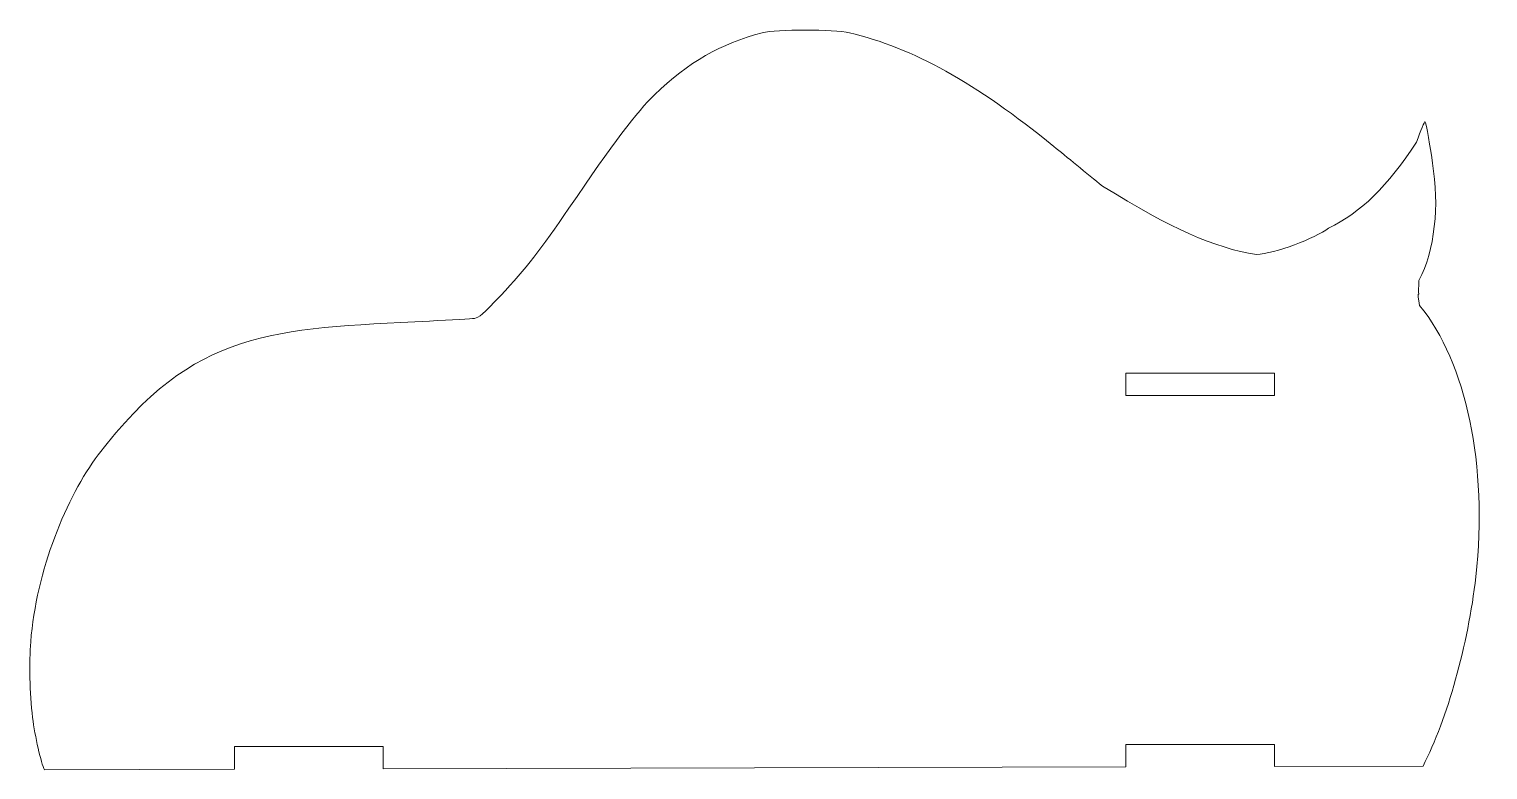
# Model space of a CAD drawing. Header units: millimetres. Extents: x 54 to 250, y 212 to 312.
import ezdxf

# ---------------------------------------------------------------- set-up
doc = ezdxf.new("R2010")
doc.units = ezdxf.units.MM

msp = doc.modelspace()

# ---------------------------------------------------------------- linework, layer by layer
at = {"color": 7, "linetype": 'Continuous', "lineweight": 15}
for p, q in [((221.36, 265.29), (201.36, 265.29)), ((201.36, 265.29), (201.36, 262.29)), ((221.36, 262.29), (221.36, 265.29)), ((201.36, 262.29), (221.36, 262.29)), ((101.36, 215.01), (81.36, 215.01)), ((81.36, 215.01), (81.36, 211.96)), ((101.36, 212.01), (101.36, 215.01)), ((221.36, 215.29), (201.36, 215.29)), ((201.36, 215.29), (201.36, 212.29)), ((221.36, 212.34), (221.36, 215.29)), ((101.36, 212.01), (201.36, 212.29)), ((221.36, 212.34), (241.36, 212.4)), ((55.77, 211.88), (81.36, 211.96))]:
    msp.add_line(p, q, dxfattribs=at)
for points in [[(152.41, 311.1), (146.79, 309.63), (142.5, 307.17), (137.9, 302.75)], [(164.13, 311.1), (162.08, 311.59), (154.28, 311.58), (152.41, 311.1)], [(191.67, 295.79), (181.12, 304.38), (172.65, 309.09), (164.13, 311.1)], [(137.9, 302.75), (135.55, 300.5), (132.37, 296.27), (126.39, 287.48)], [(241.62, 299.15), (241.58, 299.19), (241.06, 297.95), (240.47, 296.38)], [(242.62, 293.56), (242.42, 295.36), (241.75, 299.08), (241.62, 299.15)], [(198.22, 290.45), (196.17, 292.12), (193.22, 294.52), (191.67, 295.79)], [(240.47, 296.38), (236.65, 290.48), (232.93, 286.84), (228.63, 284.81)], [(240.81, 277.76), (242.93, 281.84), (243.6, 287.75), (242.62, 293.56)], [(218.93, 281.24), (213.14, 282.2), (207.62, 284.65), (198.22, 290.45)], [(126.39, 287.48), (122.65, 281.98), (120.61, 279.38), (117.2, 275.75)], [(228.63, 284.81), (226.86, 283.4), (221.39, 281.39), (218.93, 281.24)], [(240.77, 275.97), (240.75, 276.1), (240.77, 276.9), (240.81, 277.76)], [(117.2, 275.75), (114.78, 273.17), (114.27, 272.73), (113.67, 272.66)], [(240.89, 274.4), (240.7, 275.27), (240.64, 275.98), (240.77, 275.97)], [(248.47, 237.87), (250.08, 252.89), (247.22, 266.7), (240.89, 274.4)], [(107.61, 272.3), (86.35, 271.21), (75.92, 271.23), (63.01, 254.27)], [(113.67, 272.66), (113.29, 272.61), (110.56, 272.45), (107.61, 272.3)], [(63.01, 254.27), (58.8, 248.74), (54.65, 238.67), (53.93, 229.13)], [(241.36, 212.4), (244.63, 218.75), (247.41, 228.71), (248.47, 237.87)], [(53.93, 229.13), (53.72, 226.34), (53.79, 222.23), (54.19, 218.93)], [(54.19, 218.93), (54.49, 216.4), (55.33, 212.75), (55.77, 211.88)]]:
    msp.add_open_spline(points, degree=3, dxfattribs=at)

doc.saveas('drawing.dxf')
